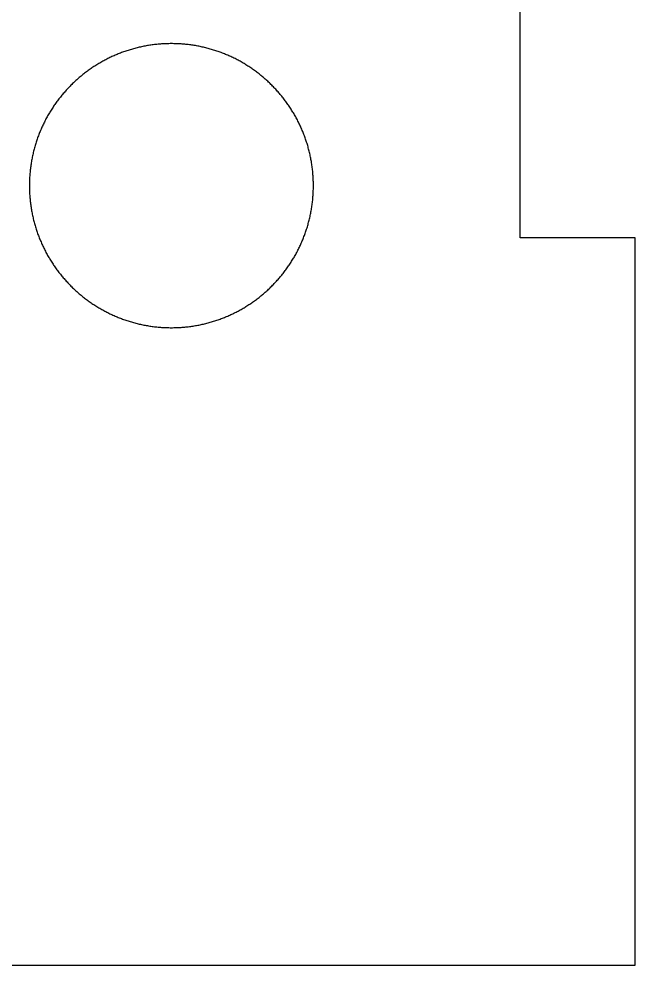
# Model space of a CAD drawing. Extents: x -13 to 42, y 40.2 to 95.2.
# Drawn here: x 25.1 to 42, y 40.25 to 66.2 of the extents above; entities that cross this region are included whole.
import ezdxf

# ---------------------------------------------------------------- set-up
doc = ezdxf.new("R2010")
doc.units = 0
doc.layers.get('0').update_dxf_attribs({"linetype": 'CONTINUOUS'})

msp = doc.modelspace()

# ---------------------------------------------------------------- linework, layer by layer
at = {"color": 7}
for points in [[(42, 60.2), (38.85, 60.2), (38.85, 75.3), (42, 75.3), (42, 95.25), (18, 95.25), (18, 92.25)], [(28.497, 65.443), (28.465, 65.436), (28.434, 65.429), (28.402, 65.422), (28.371, 65.415), (28.34, 65.407), (28.309, 65.399), (28.278, 65.391), (28.247, 65.383), (28.216, 65.374), (28.185, 65.365), (28.154, 65.356), (28.124, 65.347), (28.093, 65.337), (28.063, 65.328), (28.033, 65.317), (28.003, 65.307), (27.973, 65.297), (27.943, 65.286), (27.913, 65.275), (27.883, 65.263), (27.854, 65.252), (27.824, 65.24), (27.795, 65.228), (27.766, 65.216)], [(29.282, 65.522), (29.248, 65.522), (29.215, 65.521), (29.182, 65.521), (29.148, 65.52), (29.115, 65.519), (29.082, 65.517), (29.048, 65.515), (29.015, 65.513), (28.982, 65.511), (28.949, 65.508), (28.917, 65.505), (28.884, 65.502), (28.851, 65.498), (28.819, 65.495), (28.786, 65.491), (28.754, 65.487), (28.721, 65.482), (28.689, 65.477), (28.657, 65.472), (28.625, 65.467), (28.593, 65.461), (28.561, 65.455), (28.529, 65.449), (28.497, 65.443)], [(30.067, 65.443), (30.035, 65.449), (30.003, 65.455), (29.972, 65.461), (29.94, 65.467), (29.907, 65.472), (29.875, 65.477), (29.843, 65.482), (29.811, 65.487), (29.778, 65.491), (29.746, 65.495), (29.713, 65.498), (29.68, 65.502), (29.648, 65.505), (29.615, 65.508), (29.582, 65.511), (29.549, 65.513), (29.516, 65.515), (29.483, 65.517), (29.449, 65.519), (29.416, 65.52), (29.383, 65.521), (29.349, 65.521), (29.316, 65.522), (29.282, 65.522)], [(30.798, 65.216), (30.769, 65.228), (30.74, 65.24), (30.71, 65.252), (30.681, 65.263), (30.651, 65.275), (30.621, 65.286), (30.591, 65.297), (30.561, 65.307), (30.531, 65.317), (30.501, 65.328), (30.471, 65.337), (30.44, 65.347), (30.41, 65.356), (30.379, 65.365), (30.348, 65.374), (30.318, 65.383), (30.287, 65.391), (30.255, 65.399), (30.224, 65.407), (30.193, 65.415), (30.162, 65.422), (30.13, 65.429), (30.099, 65.436), (30.067, 65.443)], [(27.766, 65.216), (27.737, 65.204), (27.708, 65.191), (27.679, 65.178), (27.65, 65.165), (27.622, 65.152), (27.593, 65.138), (27.565, 65.124), (27.537, 65.11), (27.509, 65.096), (27.481, 65.082), (27.453, 65.067), (27.425, 65.052), (27.398, 65.037), (27.371, 65.022), (27.343, 65.006), (27.316, 64.99), (27.289, 64.974), (27.262, 64.958), (27.236, 64.942), (27.209, 64.925), (27.183, 64.908), (27.156, 64.891), (27.13, 64.874), (27.104, 64.857)], [(31.46, 64.857), (31.434, 64.874), (31.408, 64.891), (31.381, 64.908), (31.355, 64.925), (31.328, 64.942), (31.302, 64.958), (31.275, 64.974), (31.248, 64.99), (31.221, 65.006), (31.194, 65.022), (31.166, 65.037), (31.139, 65.052), (31.111, 65.067), (31.083, 65.082), (31.055, 65.096), (31.027, 65.11), (30.999, 65.124), (30.971, 65.138), (30.942, 65.152), (30.914, 65.165), (30.885, 65.178), (30.856, 65.191), (30.827, 65.204), (30.798, 65.216)], [(27.104, 64.857), (27.079, 64.839), (27.053, 64.821), (27.027, 64.803), (27.002, 64.785), (26.977, 64.767), (26.952, 64.748), (26.927, 64.729), (26.902, 64.71), (26.877, 64.691), (26.853, 64.672), (26.829, 64.652), (26.804, 64.633), (26.781, 64.613), (26.757, 64.593), (26.733, 64.572), (26.71, 64.552), (26.686, 64.531), (26.663, 64.51), (26.64, 64.489), (26.617, 64.468), (26.595, 64.447), (26.572, 64.425), (26.55, 64.403), (26.528, 64.381)], [(32.036, 64.381), (32.014, 64.403), (31.992, 64.425), (31.969, 64.447), (31.947, 64.468), (31.924, 64.489), (31.901, 64.51), (31.878, 64.531), (31.855, 64.552), (31.831, 64.572), (31.807, 64.593), (31.784, 64.613), (31.76, 64.633), (31.736, 64.652), (31.711, 64.672), (31.687, 64.691), (31.662, 64.71), (31.637, 64.729), (31.613, 64.748), (31.587, 64.767), (31.562, 64.785), (31.537, 64.803), (31.511, 64.821), (31.486, 64.839), (31.46, 64.857)], [(26.528, 64.381), (26.506, 64.359), (26.484, 64.337), (26.463, 64.314), (26.441, 64.292), (26.42, 64.269), (26.399, 64.246), (26.378, 64.223), (26.357, 64.2), (26.337, 64.176), (26.317, 64.152), (26.296, 64.129), (26.276, 64.105), (26.257, 64.081), (26.237, 64.056), (26.218, 64.032), (26.199, 64.007), (26.18, 63.982), (26.161, 63.958), (26.142, 63.932), (26.124, 63.907), (26.106, 63.882), (26.088, 63.856), (26.07, 63.831), (26.052, 63.805)], [(32.512, 63.805), (32.494, 63.831), (32.476, 63.856), (32.458, 63.882), (32.44, 63.907), (32.422, 63.932), (32.403, 63.958), (32.384, 63.982), (32.365, 64.007), (32.346, 64.032), (32.327, 64.056), (32.307, 64.081), (32.288, 64.105), (32.268, 64.129), (32.248, 64.152), (32.227, 64.176), (32.207, 64.2), (32.186, 64.223), (32.165, 64.246), (32.144, 64.269), (32.123, 64.292), (32.102, 64.314), (32.08, 64.337), (32.058, 64.359), (32.036, 64.381)], [(26.052, 63.805), (26.035, 63.779), (26.018, 63.753), (26.001, 63.726), (25.984, 63.7), (25.967, 63.673), (25.951, 63.647), (25.935, 63.62), (25.919, 63.593), (25.903, 63.566), (25.888, 63.539), (25.872, 63.511), (25.857, 63.484), (25.842, 63.456), (25.828, 63.428), (25.813, 63.4), (25.799, 63.372), (25.785, 63.344), (25.771, 63.316), (25.758, 63.287), (25.744, 63.259), (25.731, 63.23), (25.718, 63.201), (25.706, 63.172), (25.693, 63.143)], [(32.871, 63.143), (32.859, 63.172), (32.846, 63.201), (32.833, 63.23), (32.82, 63.259), (32.807, 63.287), (32.793, 63.316), (32.779, 63.344), (32.765, 63.372), (32.751, 63.4), (32.737, 63.428), (32.722, 63.456), (32.707, 63.484), (32.692, 63.511), (32.677, 63.539), (32.661, 63.566), (32.645, 63.593), (32.629, 63.62), (32.613, 63.647), (32.597, 63.673), (32.58, 63.7), (32.563, 63.726), (32.546, 63.753), (32.529, 63.779), (32.512, 63.805)], [(25.693, 63.143), (25.681, 63.114), (25.669, 63.085), (25.657, 63.055), (25.646, 63.026), (25.634, 62.996), (25.623, 62.966), (25.613, 62.936), (25.602, 62.906), (25.592, 62.876), (25.582, 62.846), (25.572, 62.816), (25.562, 62.785), (25.553, 62.755), (25.544, 62.724), (25.535, 62.693), (25.526, 62.663), (25.518, 62.632), (25.51, 62.6), (25.502, 62.569), (25.494, 62.538), (25.487, 62.507), (25.48, 62.475), (25.473, 62.444), (25.466, 62.412)], [(33.098, 62.412), (33.091, 62.444), (33.084, 62.475), (33.077, 62.507), (33.07, 62.538), (33.062, 62.569), (33.054, 62.6), (33.046, 62.632), (33.038, 62.663), (33.029, 62.693), (33.02, 62.724), (33.011, 62.755), (33.002, 62.785), (32.992, 62.816), (32.983, 62.846), (32.972, 62.876), (32.962, 62.906), (32.952, 62.936), (32.941, 62.966), (32.93, 62.996), (32.918, 63.026), (32.907, 63.055), (32.895, 63.085), (32.883, 63.114), (32.871, 63.143)], [(25.466, 62.412), (25.46, 62.38), (25.454, 62.348), (25.448, 62.317), (25.442, 62.285), (25.437, 62.252), (25.432, 62.22), (25.427, 62.188), (25.423, 62.156), (25.418, 62.123), (25.414, 62.091), (25.411, 62.058), (25.407, 62.025), (25.404, 61.993), (25.401, 61.96), (25.398, 61.927), (25.396, 61.894), (25.394, 61.861), (25.392, 61.828), (25.391, 61.794), (25.389, 61.761), (25.388, 61.728), (25.388, 61.694), (25.387, 61.661), (25.387, 61.627)], [(33.177, 61.627), (33.177, 61.661), (33.176, 61.694), (33.176, 61.728), (33.175, 61.761), (33.174, 61.794), (33.172, 61.828), (33.17, 61.861), (33.168, 61.894), (33.166, 61.927), (33.163, 61.96), (33.16, 61.993), (33.157, 62.025), (33.154, 62.058), (33.15, 62.091), (33.146, 62.123), (33.142, 62.156), (33.137, 62.188), (33.132, 62.22), (33.127, 62.252), (33.122, 62.285), (33.116, 62.317), (33.11, 62.348), (33.104, 62.38), (33.098, 62.412)], [(25.387, 61.627), (25.387, 61.593), (25.388, 61.56), (25.388, 61.527), (25.389, 61.493), (25.391, 61.46), (25.392, 61.427), (25.394, 61.393), (25.396, 61.36), (25.398, 61.327), (25.401, 61.294), (25.404, 61.262), (25.407, 61.229), (25.411, 61.196), (25.414, 61.164), (25.418, 61.131), (25.423, 61.099), (25.427, 61.066), (25.432, 61.034), (25.437, 61.002), (25.442, 60.97), (25.448, 60.938), (25.454, 60.906), (25.46, 60.874), (25.466, 60.842)], [(33.098, 60.842), (33.104, 60.874), (33.11, 60.906), (33.116, 60.938), (33.122, 60.97), (33.127, 61.002), (33.132, 61.034), (33.137, 61.066), (33.142, 61.099), (33.146, 61.131), (33.15, 61.164), (33.154, 61.196), (33.157, 61.229), (33.16, 61.262), (33.163, 61.294), (33.166, 61.327), (33.168, 61.36), (33.17, 61.393), (33.172, 61.427), (33.174, 61.46), (33.175, 61.493), (33.176, 61.527), (33.176, 61.56), (33.177, 61.593), (33.177, 61.627)], [(25.466, 60.842), (25.473, 60.81), (25.48, 60.779), (25.487, 60.747), (25.494, 60.716), (25.502, 60.685), (25.51, 60.654), (25.518, 60.623), (25.526, 60.592), (25.535, 60.561), (25.544, 60.53), (25.553, 60.499), (25.562, 60.469), (25.572, 60.438), (25.582, 60.408), (25.592, 60.378), (25.602, 60.348), (25.613, 60.318), (25.623, 60.288), (25.634, 60.258), (25.646, 60.228), (25.657, 60.199), (25.669, 60.169), (25.681, 60.14), (25.693, 60.111)], [(32.871, 60.111), (32.883, 60.14), (32.895, 60.169), (32.907, 60.199), (32.918, 60.228), (32.93, 60.258), (32.941, 60.288), (32.952, 60.318), (32.962, 60.348), (32.972, 60.378), (32.983, 60.408), (32.992, 60.438), (33.002, 60.469), (33.011, 60.499), (33.02, 60.53), (33.029, 60.561), (33.038, 60.592), (33.046, 60.623), (33.054, 60.654), (33.062, 60.685), (33.07, 60.716), (33.077, 60.747), (33.084, 60.779), (33.091, 60.81), (33.098, 60.842)], [(-13, 43.25), (-13, 40.25), (42, 40.25), (42, 60.2)], [(25.693, 60.111), (25.706, 60.082), (25.718, 60.053), (25.731, 60.024), (25.744, 59.995), (25.758, 59.967), (25.771, 59.938), (25.785, 59.91), (25.799, 59.882), (25.813, 59.854), (25.828, 59.826), (25.842, 59.798), (25.857, 59.77), (25.872, 59.743), (25.888, 59.716), (25.903, 59.688), (25.919, 59.661), (25.935, 59.634), (25.951, 59.607), (25.967, 59.581), (25.984, 59.554), (26.001, 59.528), (26.018, 59.501), (26.035, 59.475), (26.052, 59.449)], [(32.512, 59.449), (32.529, 59.475), (32.546, 59.501), (32.563, 59.528), (32.58, 59.554), (32.597, 59.581), (32.613, 59.607), (32.629, 59.634), (32.645, 59.661), (32.661, 59.688), (32.677, 59.716), (32.692, 59.743), (32.707, 59.77), (32.722, 59.798), (32.737, 59.826), (32.751, 59.854), (32.765, 59.882), (32.779, 59.91), (32.793, 59.938), (32.807, 59.967), (32.82, 59.995), (32.833, 60.024), (32.846, 60.053), (32.859, 60.082), (32.871, 60.111)], [(26.052, 59.449), (26.07, 59.424), (26.088, 59.398), (26.106, 59.372), (26.124, 59.347), (26.142, 59.322), (26.161, 59.297), (26.18, 59.272), (26.199, 59.247), (26.218, 59.222), (26.237, 59.198), (26.257, 59.174), (26.276, 59.149), (26.296, 59.126), (26.317, 59.102), (26.337, 59.078), (26.357, 59.055), (26.378, 59.031), (26.399, 59.008), (26.42, 58.985), (26.441, 58.962), (26.463, 58.94), (26.484, 58.917), (26.506, 58.895), (26.528, 58.873)], [(32.036, 58.873), (32.058, 58.895), (32.08, 58.917), (32.102, 58.94), (32.123, 58.962), (32.144, 58.985), (32.165, 59.008), (32.186, 59.031), (32.207, 59.055), (32.227, 59.078), (32.248, 59.102), (32.268, 59.126), (32.288, 59.149), (32.307, 59.174), (32.327, 59.198), (32.346, 59.222), (32.365, 59.247), (32.384, 59.272), (32.403, 59.297), (32.422, 59.322), (32.44, 59.347), (32.458, 59.372), (32.476, 59.398), (32.494, 59.424), (32.512, 59.449)], [(26.528, 58.873), (26.55, 58.851), (26.572, 58.829), (26.595, 58.808), (26.617, 58.786), (26.64, 58.765), (26.663, 58.744), (26.686, 58.723), (26.71, 58.702), (26.733, 58.682), (26.757, 58.662), (26.781, 58.641), (26.804, 58.621), (26.829, 58.602), (26.853, 58.582), (26.877, 58.563), (26.902, 58.544), (26.927, 58.525), (26.952, 58.506), (26.977, 58.487), (27.002, 58.469), (27.027, 58.451), (27.053, 58.433), (27.079, 58.415), (27.104, 58.397)], [(31.46, 58.397), (31.486, 58.415), (31.511, 58.433), (31.537, 58.451), (31.562, 58.469), (31.587, 58.487), (31.613, 58.506), (31.637, 58.525), (31.662, 58.544), (31.687, 58.563), (31.711, 58.582), (31.736, 58.602), (31.76, 58.621), (31.784, 58.641), (31.807, 58.662), (31.831, 58.682), (31.855, 58.702), (31.878, 58.723), (31.901, 58.744), (31.924, 58.765), (31.947, 58.786), (31.969, 58.808), (31.992, 58.829), (32.014, 58.851), (32.036, 58.873)], [(27.104, 58.397), (27.13, 58.38), (27.156, 58.363), (27.183, 58.346), (27.209, 58.329), (27.236, 58.312), (27.262, 58.296), (27.289, 58.28), (27.316, 58.264), (27.343, 58.248), (27.371, 58.233), (27.398, 58.217), (27.425, 58.202), (27.453, 58.187), (27.481, 58.173), (27.509, 58.158), (27.537, 58.144), (27.565, 58.13), (27.593, 58.116), (27.622, 58.103), (27.65, 58.089), (27.679, 58.076), (27.708, 58.063), (27.737, 58.051), (27.766, 58.038)], [(30.798, 58.038), (30.827, 58.051), (30.856, 58.063), (30.885, 58.076), (30.914, 58.089), (30.942, 58.103), (30.971, 58.116), (30.999, 58.13), (31.027, 58.144), (31.055, 58.158), (31.083, 58.173), (31.111, 58.187), (31.139, 58.202), (31.166, 58.217), (31.194, 58.233), (31.221, 58.248), (31.248, 58.264), (31.275, 58.28), (31.302, 58.296), (31.328, 58.312), (31.355, 58.329), (31.381, 58.346), (31.408, 58.363), (31.434, 58.38), (31.46, 58.397)], [(27.766, 58.038), (27.795, 58.026), (27.824, 58.014), (27.854, 58.002), (27.883, 57.991), (27.913, 57.979), (27.943, 57.968), (27.973, 57.958), (28.003, 57.947), (28.033, 57.937), (28.063, 57.927), (28.093, 57.917), (28.124, 57.907), (28.154, 57.898), (28.185, 57.889), (28.216, 57.88), (28.247, 57.871), (28.278, 57.863), (28.309, 57.855), (28.34, 57.847), (28.371, 57.839), (28.402, 57.832), (28.434, 57.825), (28.465, 57.818), (28.497, 57.811)], [(30.067, 57.811), (30.099, 57.818), (30.13, 57.825), (30.162, 57.832), (30.193, 57.839), (30.224, 57.847), (30.255, 57.855), (30.287, 57.863), (30.318, 57.871), (30.348, 57.88), (30.379, 57.889), (30.41, 57.898), (30.44, 57.907), (30.471, 57.917), (30.501, 57.927), (30.531, 57.937), (30.561, 57.947), (30.591, 57.958), (30.621, 57.968), (30.651, 57.979), (30.681, 57.991), (30.71, 58.002), (30.74, 58.014), (30.769, 58.026), (30.798, 58.038)], [(28.497, 57.811), (28.529, 57.805), (28.561, 57.799), (28.593, 57.793), (28.625, 57.787), (28.657, 57.782), (28.689, 57.777), (28.721, 57.772), (28.754, 57.768), (28.786, 57.763), (28.819, 57.759), (28.851, 57.756), (28.884, 57.752), (28.917, 57.749), (28.949, 57.746), (28.982, 57.743), (29.015, 57.741), (29.048, 57.739), (29.082, 57.737), (29.115, 57.736), (29.148, 57.734), (29.182, 57.733), (29.215, 57.733), (29.248, 57.732), (29.282, 57.732)], [(29.282, 57.732), (29.316, 57.732), (29.349, 57.733), (29.383, 57.733), (29.416, 57.734), (29.449, 57.736), (29.483, 57.737), (29.516, 57.739), (29.549, 57.741), (29.582, 57.743), (29.615, 57.746), (29.648, 57.749), (29.68, 57.752), (29.713, 57.756), (29.746, 57.759), (29.778, 57.763), (29.811, 57.768), (29.843, 57.772), (29.875, 57.777), (29.907, 57.782), (29.94, 57.787), (29.972, 57.793), (30.003, 57.799), (30.035, 57.805), (30.067, 57.811)]]:
    msp.add_lwpolyline(points, dxfattribs=at)
msp.add_lwpolyline([(33.177, 61.627), (33.177, 61.627)], close=True, dxfattribs=at)

doc.saveas('drawing.dxf')
